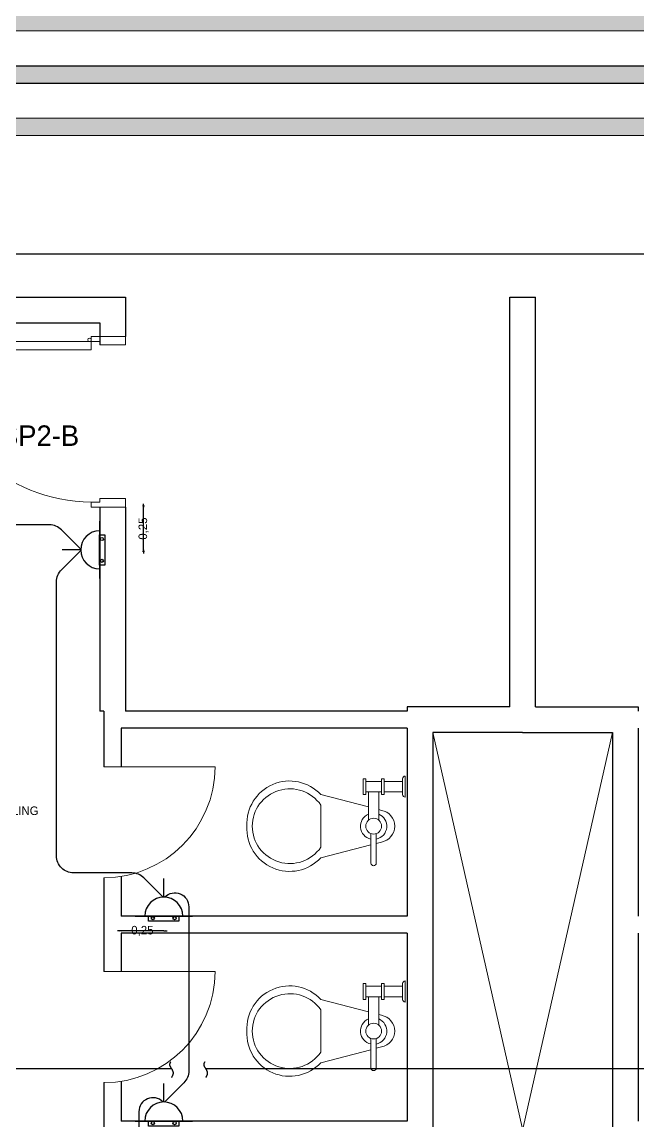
# Model space of a CAD drawing. Extents: x -1451 to 148, y -12854 to 856.
# Drawn here: x 48.07 to 51.68, y 341.45 to 347.89 of the extents above; entities that cross this region are included whole.
import ezdxf
from ezdxf import colors
from ezdxf.entities.mleader import LeaderData, LeaderLine
from ezdxf.enums import TextEntityAlignment as Align
from ezdxf.math import Vec2, Vec3

# ---------------------------------------------------------------- set-up
doc = ezdxf.new("R2010")
doc.units = 0
doc.header["$LTSCALE"] = 0.15
doc.linetypes.add('HIDDEN', pattern=[0.375, 0.25, -0.125])
doc.layers.get('0').update_dxf_attribs({"color": 252})
doc.layers.get('Defpoints').update_dxf_attribs({"color": 252})
for name, color, linetype in [('0 BDH', 252, 'Continuous'), ('0 NORMAL WIRING', 252, 'Continuous'), ('0 sockets', 252, 'Continuous'), ('0 TEXTT', 4, 'Continuous'), ('0 TRATS', 252, 'Continuous'), ('0 WIRING 3', 4, 'Continuous'), ('AUTOINCR', 7, 'Continuous'), ('CPTOOLS-TRAY', 1, 'Continuous'), ('E-SOCK', 2, 'Continuous'), ('WIRING', 4, 'Continuous')]:
    doc.layers.add(name, color=color, linetype=linetype)
for name, color, linetype, lineweight in [('0 DIM', 6, 'Continuous', 5), ('DOOR', 252, 'Continuous', 20), ('FUR', 252, 'Continuous', 9), ('sofa', 252, 'Continuous', 9), ('wall', 252, 'Continuous', 30), ('WC', 252, 'Continuous', 9)]:
    doc.layers.add(name, color=color, linetype=linetype, lineweight=lineweight)
doc.dimstyles.new('ISO-25', dxfattribs={"dimtxt": 0.05, "dimasz": 0.01, "dimexe": 0, "dimexo": 0, "dimtad": 0, "dimtoh": 1, "dimtxsty": 'Standard', "dimblk": 'CLOSED', "dimcen": 2.5, "dimse1": 1, "dimse2": 1, "dimclrd": 1, "dimadec": 0, "dimazin": 0, "dimtfac": 1, "dimtix": 1, "dimtmove": 1, "dimatfit": 0, "dimfxl": 1, "dimarcsym": 0})

# ---------------------------------------------------------------- blocks, each defined once
blk = doc.blocks.new('D100')
at = {"layer": 'DOOR'}
for points in [[(0.03, 0.2), (0.03, 1.14), (0.0785, 1.14), (0.0785, 0.2)], [(0.03, 0.2), (0, 0.2), (0, 0), (0.05, 0), (0.05, 0.15), (0.03, 0.15)], [(0.97, 0.2), (1, 0.2), (1, 0), (0.95, 0), (0.95, 0.15), (0.97, 0.15)]]:
    blk.add_lwpolyline(points, close=True, dxfattribs=at)
blk.add_circle((0.02, 0.21), 0.01, dxfattribs=at)
blk.add_arc((0.0286, 0.2), 0.9414, 0.00288, 86.9663, dxfattribs=at)
blk = doc.blocks.new('ARCH')
at = {"layer": 'DOOR'}
for p, q in [((48.55, 343.525), (49.2, 343.525)), ((48.55, 342.325), (49.2, 342.325))]:
    blk.add_line(p, q, dxfattribs=at)
for centre in [(48.55, 343.525), (48.55, 342.325)]:
    blk.add_arc(centre, 0.65, 270, 0, dxfattribs=at)
at = {"layer": 'sofa'}
for p, q in [((51.5194, 339.1), (50.475, 343.725)), ((51.525, 343.725), (50.4806, 339.1))]:
    blk.add_line(p, q, dxfattribs=at)
at = {"layer": 'wall'}
for p, q in [((46.125, 346.275), (48.675, 346.275)), ((48.675, 346.275), (48.675, 346.045)), ((50.925, 346.275), (51.075, 346.275)), ((50.925, 343.875), (50.925, 346.275)), ((51.075, 343.875), (51.075, 346.275)), ((46.275, 346.125), (48.525, 346.125)), ((48.525, 346.125), (48.525, 345.995)), ((48.525, 345.045), (48.525, 343.85)), ((48.675, 345.045), (48.675, 343.85)), ((48.55, 343.85), (48.525, 343.85)), ((48.55, 343.85), (48.55, 343.525)), ((50.325, 343.85), (48.675, 343.85)), ((50.325, 343.875), (50.325, 343.85)), ((50.925, 343.875), (50.325, 343.875)), ((51.075, 343.875), (51.675, 343.875)), ((51.675, 343.875), (51.675, 343.85)), ((48.65, 343.75), (48.65, 343.525)), ((50.325, 343.75), (48.65, 343.75)), ((50.325, 343.75), (50.325, 342.65)), ((50.475, 343.725), (50.475, 339.075)), ((51, 343.725), (50.475, 343.725)), ((51, 343.725), (51.525, 343.725)), ((51.525, 343.725), (51.525, 339.075)), ((51.675, 343.75), (51.675, 342.65)), ((48.55, 342.875), (48.55, 342.325)), ((48.65, 342.8827), (48.65, 342.65)), ((50.325, 342.65), (48.65, 342.65)), ((48.65, 342.55), (48.65, 342.325)), ((50.325, 342.55), (48.65, 342.55)), ((50.325, 342.55), (50.325, 341.45)), ((51.675, 342.55), (51.675, 341.45)), ((48.55, 341.675), (48.55, 341.075)), ((48.65, 341.6827), (48.65, 341.45)), ((50.325, 341.45), (48.65, 341.45))]:
    blk.add_line(p, q, dxfattribs=at)
at = {"layer": 'WC'}
for p, q in [((50.0661, 343.362), (50.0661, 343.4547)), ((50.0661, 343.4547), (50.0815, 343.4547)), ((50.0815, 343.4547), (50.0815, 343.362)), ((50.1742, 343.362), (50.1742, 343.4547)), ((50.1742, 343.4547), (50.1897, 343.4547)), ((50.1897, 343.4547), (50.1897, 343.362)), ((50.2978, 343.362), (50.2978, 343.4547)), ((50.3132, 343.3465), (50.3132, 343.4701)), ((50.0815, 343.4392), (50.1742, 343.4392)), ((50.1897, 343.4392), (50.2978, 343.4392)), ((50.0972, 343.2894), (49.819, 343.362)), ((50.0815, 343.362), (50.0661, 343.362)), ((50.1742, 343.3774), (50.0815, 343.3774)), ((50.097, 343.3774), (50.097, 343.2112)), ((50.1588, 343.2108), (50.1588, 343.3774)), ((50.1897, 343.362), (50.1742, 343.362)), ((50.2978, 343.3774), (50.1897, 343.3774)), ((49.819, 343.0531), (49.819, 343.3002)), ((50.1742, 343.2693), (50.1584, 343.2735)), ((50.1124, 342.9605), (50.1124, 343.1334)), ((50.1433, 343.1334), (50.1433, 342.9605)), ((50.1122, 343.0678), (49.819, 342.9913)), ((50.1742, 343.084), (50.1431, 343.0759)), ((50.0661, 342.162), (50.0661, 342.2547)), ((50.0661, 342.2547), (50.0815, 342.2547)), ((50.0815, 342.2547), (50.0815, 342.162)), ((50.0815, 342.2392), (50.1742, 342.2392)), ((50.1742, 342.162), (50.1742, 342.2547)), ((50.1742, 342.2547), (50.1897, 342.2547)), ((50.1897, 342.2547), (50.1897, 342.162)), ((50.1897, 342.2392), (50.2978, 342.2392)), ((50.2978, 342.162), (50.2978, 342.2547)), ((50.3132, 342.1465), (50.3132, 342.2701)), ((50.0972, 342.0894), (49.819, 342.162)), ((50.0815, 342.162), (50.0661, 342.162)), ((50.1742, 342.1774), (50.0815, 342.1774)), ((50.097, 342.1774), (50.097, 342.0112)), ((50.1588, 342.0108), (50.1588, 342.1774)), ((50.1897, 342.162), (50.1742, 342.162)), ((50.2978, 342.1774), (50.1897, 342.1774)), ((49.819, 341.8531), (49.819, 342.1002)), ((50.1742, 342.0693), (50.1584, 342.0735)), ((50.1124, 341.7605), (50.1124, 341.9334)), ((50.1433, 341.9334), (50.1433, 341.7605)), ((50.1122, 341.8678), (49.819, 341.7913)), ((50.1742, 341.884), (50.1431, 341.8759))]:
    blk.add_line(p, q, dxfattribs=at)
for centre in [(50.1279, 343.1767), (50.1279, 341.9767)]:
    blk.add_circle(centre, 0.0463, dxfattribs=at)
for centre, radius, start, end in [((50.3139, 343.454), 0.0161, 92.4084, 177.5916), ((49.6362, 343.1914), 0.25, 43.01722, 183.38), ((49.6376, 343.1755), 0.2201, 34.50543, 179.7), ((50.3139, 343.3627), 0.0161, 182.4084, 267.5916), ((50.1572, 343.1767), 0.0942, 280.3889, 79.61114), ((50.1279, 343.1767), 0.0772, 113.4137, 258.1237), ((50.1279, 343.1767), 0.0772, 281.423, 67.14953), ((49.6362, 343.1619), 0.25, 176.62, 316.9828), ((49.6376, 343.1778), 0.2201, 180.3, 325.4946), ((50.1279, 342.9605), 0.0154, 180, 360), ((49.6362, 341.9914), 0.25, 43.01722, 183.38), ((50.3139, 342.254), 0.0161, 92.4084, 177.5916), ((49.6376, 341.9755), 0.2201, 34.50543, 179.7), ((50.3139, 342.1627), 0.0161, 182.4084, 267.5916), ((50.1279, 341.9767), 0.0772, 113.4137, 258.1237), ((50.1279, 341.9767), 0.0772, 281.423, 67.14953), ((50.1572, 341.9767), 0.0942, 280.3889, 79.61114), ((49.6362, 341.9619), 0.25, 176.62, 316.9828), ((49.6376, 341.9778), 0.2201, 180.3, 325.4946), ((50.1279, 341.7605), 0.0154, 180, 360)]:
    blk.add_arc(centre, radius, start, end, dxfattribs=at)
at = {"layer": 'FUR', "xscale": -1, "rotation": 90}
blk.add_blockref('D100', (48.675, 346.045), dxfattribs=at)
blk = doc.blocks.new('s')
at = {"layer": '0 BDH', "linetype": 'ByBlock'}
h = blk.add_hatch(dxfattribs=at)
h.set_pattern_fill('ANGLE', color=2)
h.set_pattern_definition([(0, (-147.759, -393.318), (0, 6.985), [5.08, -1.905]), (90, (-147.759, -393.318), (-6.985, 4e-16), [5.08, -1.905])])
h.paths.add_polyline_path([(0.0729, 0.0022, 1), (0.0545, 0.0022, 1)])
at = {"layer": '0 BDH', "color": 6, "linetype": 'ByBlock'}
blk.add_lwpolyline([(-0.0887, 0.015), (0.0887, 0.015), (0.0887, -0.015), (-0.0887, -0.015)], close=True, dxfattribs=at)
for centre in [(-0.0637, 0.0022), (0.0637, 0.0022)]:
    blk.add_circle(centre, 0.00918, dxfattribs=at)
blk = doc.blocks.new('WATHERPROOF SOCKER S.PH')
at = {"layer": 'E-SOCK', "color": 6}
for p, q in [((0, 0.1114), (0, 0.2201)), ((-0.1671, 0), (0.1671, 0))]:
    blk.add_line(p, q, dxfattribs=at)
blk.add_arc((0, 0), 0.1114, 0, 180, dxfattribs=at)
at = {"layer": '0 BDH', "color": 6, "linetype": 'ByBlock'}
blk.add_blockref('s', (-0.0007, -0.0144), dxfattribs=at)
blk = doc.blocks.new('*U299')
at = {"layer": 'CPTOOLS-TRAY'}
h = blk.add_hatch(dxfattribs=at)
h.set_pattern_fill('HEX', color=0, scale=0.005)
h.paths.add_polyline_path([(0.05, 46.3971), (-0.05, 46.3971), (-0.05, 0), (0.05, 0)])
at = {"layer": 'CPTOOLS-TRAY', "color": 0}
blk.add_lwpolyline([(0.05, 46.3971), (-0.05, 46.3971), (-0.05, 0), (0.05, 0)], close=True, dxfattribs=at)
blk = doc.blocks.new('K7X7X1U5B4')
at = {"layer": '0 WIRING 3', "color": 0, "linetype": 'ByBlock', "rotation": 270}
blk.add_blockref('*U299', (44.2716, 347.5774), dxfattribs=at)
blk = doc.blocks.new('*U237')
at = {"layer": 'CPTOOLS-TRAY'}
h = blk.add_hatch(dxfattribs=at)
h.set_pattern_fill('HEX', color=0, scale=0.005)
h.paths.add_polyline_path([(0.05, 45.3064), (-0.05, 45.3064), (-0.05, 0), (0.05, 0)])
at = {"layer": 'CPTOOLS-TRAY', "color": 0}
blk.add_lwpolyline([(0.05, 45.3064), (-0.05, 45.3064), (-0.05, 0), (0.05, 0)], close=True, dxfattribs=at)
blk = doc.blocks.new('C5A2A8X4T8')
at = {"layer": '0 TRATS', "color": 0, "linetype": 'ByBlock', "rotation": 89.99340479670673}
blk.add_blockref('*U237', (90.3619, 347.268), dxfattribs=at)
blk = doc.blocks.new('*U258')
at = {"layer": 'CPTOOLS-TRAY'}
h = blk.add_hatch(dxfattribs=at)
h.set_pattern_fill('HEX', color=0, scale=0.005)
h.paths.add_polyline_path([(0.05, 45.5318), (-0.05, 45.5318), (-0.05, 0), (0.05, 0)])
at = {"layer": 'CPTOOLS-TRAY', "color": 0}
blk.add_lwpolyline([(0.05, 45.5318), (-0.05, 45.5318), (-0.05, 0), (0.05, 0)], close=True, dxfattribs=at)
blk = doc.blocks.new('W2J0O4G0K3')
at = {"layer": '0 TRATS', "color": 0, "linetype": 'ByBlock', "rotation": 89.99794390025974}
blk.add_blockref('*U258', (90.9795, 347.8855), dxfattribs=at)
blk = doc.blocks.new('endtick', base_point=(-3267.27, -69559.4))
at = {"layer": 'WIRING', "color": 2, "linetype": 'HIDDEN'}
blk.add_spline([(-3267.27, -69509.4), (-3276.985, -69534.4), (-3267.27, -69559.4), (-3256.425, -69584.4), (-3267.27, -69609.4)], degree=3, dxfattribs=at)
blk = doc.blocks.new('_Closed')
at = {"color": 0, "linetype": 'ByBlock', "lineweight": -2}
for p, q in [((-1, 0.17), (0, 0)), ((-1, 0.17), (-1, -0.17)), ((0, 0), (-1, -0.17)), ((0, 0), (-1, 0))]:
    blk.add_line(p, q, dxfattribs=at)
blk = doc.blocks.new('*D437')
at = {"layer": '0 DIM', "color": 1, "linetype": 'ByBlock', "lineweight": -2, "transparency": 16777216}
for p, q in [((48.64, 342.5631), (48.63, 342.5631)), ((48.8993, 342.5631), (48.65, 342.5631)), ((48.9093, 342.5631), (48.9193, 342.5631))]:
    blk.add_line(p, q, dxfattribs=at)
at = {"layer": 'Defpoints', "color": 0, "linetype": 'ByBlock', "transparency": 16777216}
for p in [(48.65, 342.65), (48.8993, 342.6356), (48.65, 342.5631)]:
    blk.add_point(p, dxfattribs=at)
at = {"layer": '0 DIM', "color": 1, "linetype": 'ByBlock', "lineweight": -2, "transparency": 16777216, "xscale": 0.01, "yscale": 0.01, "zscale": 0.01}
blk.add_blockref('_Closed', (48.65, 342.5631), dxfattribs=at)
at = {"layer": '0 DIM', "color": 1, "linetype": 'ByBlock', "lineweight": -2, "transparency": 16777216, "xscale": 0.01, "yscale": 0.01, "zscale": 0.01, "rotation": 180}
blk.add_blockref('_Closed', (48.8993, 342.5631), dxfattribs=at)
at = {"layer": '0 DIM', "color": 0, "linetype": 'ByBlock', "transparency": 16777216, "insert": (48.7747, 342.5631), "char_height": 0.05, "attachment_point": 5}
blk.add_mtext('0,25', dxfattribs=at)
blk = doc.blocks.new('*D443')
at = {"layer": '0 DIM', "color": 1, "linetype": 'ByBlock', "lineweight": -2, "transparency": 16777216}
for p, q in [((48.7819, 345.055), (48.7819, 345.065)), ((48.7819, 344.7943), (48.7819, 345.045)), ((48.7819, 344.7843), (48.7819, 344.7743))]:
    blk.add_line(p, q, dxfattribs=at)
at = {"layer": 'Defpoints', "color": 0, "linetype": 'ByBlock', "transparency": 16777216}
for p in [(48.5394, 345.045), (48.7819, 345.045), (48.5394, 344.7943)]:
    blk.add_point(p, dxfattribs=at)
at = {"layer": '0 DIM', "color": 1, "linetype": 'ByBlock', "lineweight": -2, "transparency": 16777216, "xscale": 0.01, "yscale": 0.01, "zscale": 0.01}
for p, rotation in [((48.7819, 345.045), 270), ((48.7819, 344.7943), 90)]:
    blk.add_blockref('_Closed', p, dxfattribs=dict(at, rotation=rotation))
at = {"layer": '0 DIM', "color": 0, "linetype": 'ByBlock', "transparency": 16777216, "insert": (48.7819, 344.9196), "char_height": 0.05, "attachment_point": 5, "rotation": 90}
blk.add_mtext('0,25', dxfattribs=at)

msp = doc.modelspace()

# ---------------------------------------------------------------- linework, layer by layer
at = {"layer": '0 NORMAL WIRING', "color": 3}
for points in [[(47.405, 346.3863), (47.5171, 346.4984, -0.198912), (47.5878, 346.5277), (55.9527, 346.5277)], [(48.4137, 344.7999), (48.3016, 344.9121, 0.198912), (48.2309, 344.9414), (46.6277, 344.9414, 0.414214), (46.5277, 344.8414), (46.5277, 344.5051, -0.198912), (46.4985, 344.4344), (46.3863, 344.3222)], [(48.8957, 342.7613), (48.7836, 342.8734, 0.198912), (48.7129, 342.9027), (48.3723, 342.9027, -0.414214), (48.2723, 343.0027), (48.2723, 344.6079, -0.198912), (48.3016, 344.6786), (48.4137, 344.7907)], [(48.905, 342.7613), (48.9064, 342.7627, -0.668179), (49.0464, 342.7047), (49.0464, 341.7441, -0.198912), (49.0171, 341.6734), (48.905, 341.5613)], [(48.8957, 341.5613), (48.8943, 341.5627, 0.668179), (48.7543, 341.5047), (48.7543, 340.5442, 0.198912), (48.7836, 340.4734), (48.8957, 340.3613)]]:
    msp.add_lwpolyline(points, format="xyb", dxfattribs=at)
at = {"layer": '0 sockets', "color": 1, "linetype": 'ByBlock'}
for points in [[(48.9464, 341.7555), (45.9723, 341.7555)], [(52.8536, 341.7555), (49.1464, 341.7555)]]:
    msp.add_lwpolyline(points, dxfattribs=at)

# ---------------------------------------------------------------- block references
at = {"layer": '0 sockets', "color": 3}
for name, p in [('ARCH', (0, 0)), ('WATHERPROOF SOCKER S.PH', (48.9, 342.65)), ('WATHERPROOF SOCKER S.PH', (48.9, 341.45))]:
    msp.add_blockref(name, p, dxfattribs=at)
at = {"layer": '0 sockets', "color": 3, "rotation": 90}
msp.add_blockref('WATHERPROOF SOCKER S.PH', (48.525, 344.795), dxfattribs=at)
at = {"layer": '0 TRATS', "color": 1, "linetype": 'ByBlock'}
msp.add_blockref('W2J0O4G0K3', (0, 0), dxfattribs=at)
at = {"layer": '0 TRATS', "color": 4, "linetype": 'ByBlock'}
msp.add_blockref('C5A2A8X4T8', (0, 0), dxfattribs=at)
at = {"layer": '0 TRATS', "color": 6, "linetype": 'ByBlock'}
msp.add_blockref('K7X7X1U5B4', (0, 0), dxfattribs=at)
at = {"layer": '0 WIRING 3', "color": 6, "linetype": 'ByBlock', "xscale": 0.001, "yscale": 0.001, "zscale": 0.001, "rotation": 180}
for p in [(48.9464, 341.7555), (49.1464, 341.7555)]:
    msp.add_blockref('endtick', p, dxfattribs=at)

# ---------------------------------------------------------------- texts
at = {"layer": 'AUTOINCR', "color": 4, "linetype": 'ByBlock'}
msp.add_text('51/NSP2-B', height=0.12, dxfattribs=at).set_placement((47.6022, 345.3678), align=Align.BOTTOM_LEFT)

# ---------------------------------------------------------------- dimensions: what is measured, and where the dimension line sits
at = {"layer": '0 DIM', "color": 6, "linetype": 'ByBlock'}
dim = msp.add_linear_dim(base=(48.7819, 345.045), p1=(48.5394, 344.7943), p2=(48.5394, 345.045), angle=90, dimstyle='ISO-25', dxfattribs=at)
dim.commit()
dim.dimension.update_dxf_attribs({"geometry": '*D443', "text_midpoint": (48.7819, 344.9196)})
dim = msp.add_linear_dim(base=(48.65, 342.5631), p1=(48.8993, 342.6356), p2=(48.65, 342.65), dimstyle='ISO-25', dxfattribs=at)
dim.commit()
dim.dimension.update_dxf_attribs({"geometry": '*D437', "text_midpoint": (48.7747, 342.5631)})

# ---------------------------------------------------------------- leaders
at = {"layer": '0 TEXTT', "color": 1, "linetype": 'ByBlock'}
ml = msp.add_multileader_mtext('Standard', dxfattribs=at)
ml.set_content('NSP-B \\P(3x3) mm2, CU/PVCE/PVC\\P? 25mm UPVC CONDUIT\\PEXPOSED ABOVE FALSE CELLING', color=6)
ml.set_leader_properties(color=4)
ml.build(insert=Vec2(0, 0))
ml.multileader.update_dxf_attribs({"text_right_attachment_type": 6, "dogleg_length": 0.05, "arrow_head_size": 0.1})
ctx = ml.context
ctx.base_point, ctx.char_height, ctx.arrow_head_size, ctx.landing_gap_size = Vec3(47.05, 343.5171), 0.05, 0.1, 0.01
ctx.right_attachment = 6
notes = []
notes.append((ctx, [(0, (1, 1, 0), (47, 343.5171), (1, 0), 0.05, [(0, [(46.0739, 342.7841)], 0, [])])]))
ctx.mtext.insert, ctx.mtext.width, ctx.mtext.flow_direction = Vec3(47.06, 343.5421), 6.216, 5
ml = msp.add_multileader_mtext('Standard', dxfattribs=at)
ml.set_content('NSP-B \\P(3x3) mm2, CU/PVCE/PVC\\P? 25mm UPVC CONDUIT\\PEXPOSED ABOVE FALSE CELLING', color=6)
ml.set_leader_properties(color=4)
ml.build(insert=Vec2(0, 0))
ml.multileader.update_dxf_attribs({"text_right_attachment_type": 6, "dogleg_length": 0.05, "arrow_head_size": 0.1})
ctx = ml.context
ctx.base_point, ctx.char_height, ctx.arrow_head_size, ctx.landing_gap_size = Vec3(46.8427, 341.0147), 0.05, 0.1, 0.01
ctx.right_attachment = 6
notes.append((ctx, [(0, (1, 1, 0), (46.7927, 341.0147), (1, 0), 0.05, [(0, [(46.125, 341.7555)], 0, [])])]))
ctx.mtext.insert, ctx.mtext.width, ctx.mtext.flow_direction = Vec3(46.8527, 341.0397), 6.216, 5
for ctx, leaders in notes:
    for number, flags, end, landing, length, lines in leaders:
        leader = LeaderData()
        leader.index, (leader.has_last_leader_line, leader.has_dogleg_vector, leader.attachment_direction) = number, flags
        leader.last_leader_point, leader.dogleg_vector, leader.dogleg_length = Vec3(end), Vec3(landing), length
        for number, points, colour, breaks in lines:
            line = LeaderLine()
            line.index, line.vertices, line.color, line.breaks = number, Vec3.list(points), colors.encode_raw_color(colour), breaks
            leader.lines.append(line)
        ctx.leaders.append(leader)

doc.saveas('drawing.dxf')
